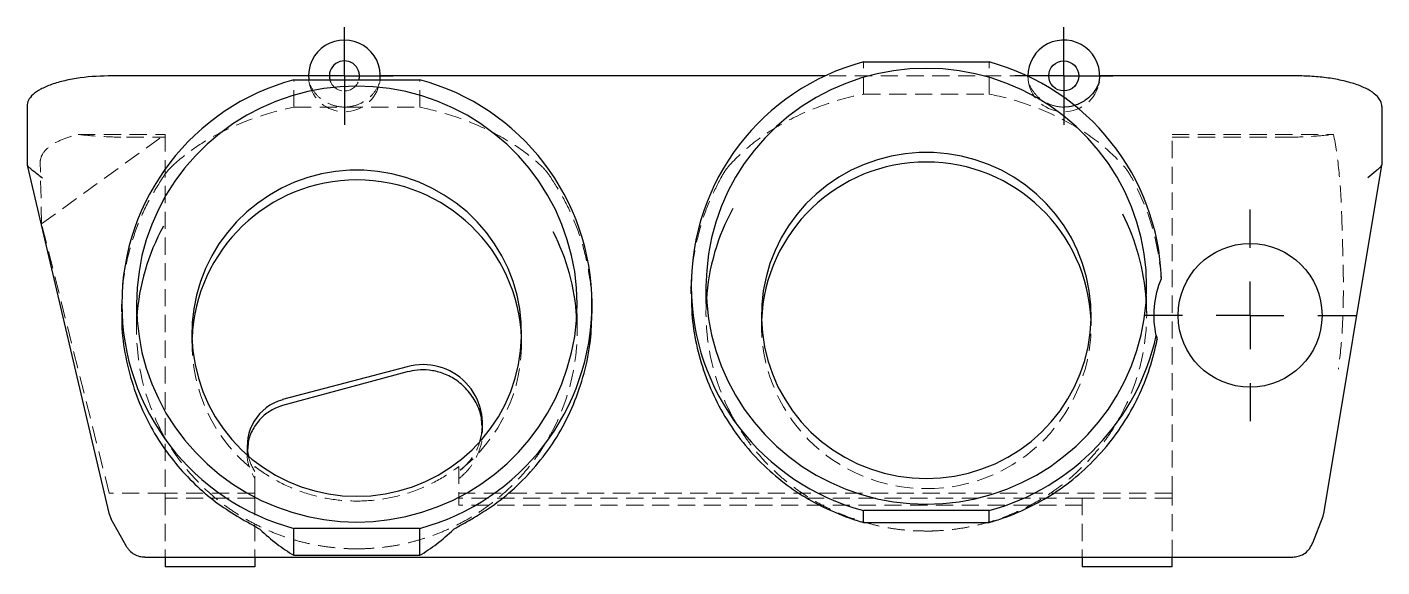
# Model space of a CAD drawing. Header units: millimetres. Extents: x 33 to 242, y 44 to 178.
# Drawn here: x 33 to 133, y 138.5 to 178.4 of the extents above; entities that cross this region are included whole.
import ezdxf

# ---------------------------------------------------------------- set-up
doc = ezdxf.new("R2010")
doc.units = ezdxf.units.MM
doc.linetypes.add('HIDDEN', pattern=[1.905, 1.27, -0.635])
doc.layers.add('10', color=7, linetype='Continuous')

# ---------------------------------------------------------------- blocks, each defined once
blk = doc.blocks.new('SW_CENTERMARKSYMBOL_0')
at = {"layer": '10', "color": 0}
for p, q in [((0, 5), (0, 7.81)), ((0, 0), (0, 2.5)), ((-5, 0), (-7.81, 0)), ((0, 0), (-2.5, 0)), ((0, 0), (0, -2.5)), ((0, 0), (2.5, 0)), ((5, 0), (7.81, 0)), ((0, -5), (0, -7.81))]:
    blk.add_line(p, q, dxfattribs=at)
blk = doc.blocks.new('SW_CENTERMARKSYMBOL_1')
at = {"layer": '10', "color": 0}
for p, q in [((0, 2.5), (0, 3.61)), ((0, 0), (0, 2.5)), ((-2.5, 0), (-3.61, 0)), ((0, 0), (-2.5, 0)), ((0, 0), (0, -2.5)), ((0, 0), (2.5, 0)), ((2.5, 0), (3.61, 0)), ((0, -2.5), (0, -3.61))]:
    blk.add_line(p, q, dxfattribs=at)
blk = doc.blocks.new('SW_CENTERMARKSYMBOL_2')
at = {"layer": '10', "color": 0}
for p, q in [((0, 2.5), (0, 3.61)), ((0, 0), (0, 2.5)), ((-2.5, 0), (-3.61, 0)), ((0, 0), (-2.5, 0)), ((0, 0), (0, -2.5)), ((0, 0), (2.5, 0)), ((2.5, 0), (3.61, 0)), ((0, -2.5), (0, -3.61))]:
    blk.add_line(p, q, dxfattribs=at)

msp = doc.modelspace()

# ---------------------------------------------------------------- linework, layer by layer
at = {"color": 7, "linetype": 'Continuous', "lineweight": 25}
for p, q in [((94.73, 175.84), (104.02, 175.84)), ((53.76, 174.81), (39.27, 174.81)), ((52.69, 174.53), (61.98, 174.53)), ((91.94, 174.81), (59.07, 174.81)), ((106.86, 174.81), (106.8, 174.81)), ((126.66, 174.81), (112.17, 174.81)), ((33, 172.6), (33, 168.24)), ((133, 172.54), (133, 168.23)), ((33, 168.22), (39.03, 142.5)), ((128.75, 142.6), (133, 168.22)), ((82, 159.27), (82, 158.72)), ((39.97, 157.95), (39.97, 157.38)), ((74.7, 157.38), (74.7, 157.95)), ((61.05, 153.32), (51.86, 150.89)), ((61.05, 152.94), (51.86, 150.45)), ((39.03, 142.5), (39.21, 142.07)), ((39.04, 142.5), (39.2, 142.06)), ((39.18, 142.09), (40.28, 140.12)), ((104.02, 142.7), (94.73, 142.7)), ((94.73, 141.81), (94.73, 142.7)), ((104.02, 141.81), (104.02, 142.7)), ((127.89, 140.3), (128.67, 142.28)), ((128.63, 142.19), (128.74, 142.6)), ((128.63, 142.19), (128.66, 142.28)), ((52.69, 139.39), (52.69, 141.38)), ((61.98, 141.38), (52.69, 141.38)), ((61.98, 139.39), (61.98, 141.38)), ((94.73, 141.81), (104.02, 141.81)), ((40.28, 140.12), (40.3, 140.08)), ((127.86, 140.23), (127.89, 140.3)), ((41.68, 139.26), (126.42, 139.26)), ((43.18, 139.26), (43.18, 138.53)), ((49.81, 139.26), (49.81, 138.53)), ((52.69, 139.39), (61.98, 139.39)), ((110.88, 139.26), (110.88, 138.53)), ((117.51, 138.53), (117.51, 139.26)), ((49.81, 138.53), (43.18, 138.53)), ((117.51, 138.53), (110.88, 138.53))]:
    msp.add_line(p, q, dxfattribs=at)
at = {"color": 7, "linetype": 'HIDDEN', "lineweight": 18}
for p, q in [((94.73, 173.47), (94.73, 175.84)), ((104.02, 173.47), (104.02, 175.84)), ((52.69, 172.5), (52.69, 174.53)), ((53.78, 174.53), (53.81, 174.33)), ((59.03, 174.33), (59.06, 174.53)), ((61.98, 172.5), (61.98, 174.53)), ((106.8, 174.81), (91.94, 174.81)), ((106.86, 174.79), (106.91, 174.33)), ((94.73, 173.47), (104.02, 173.47)), ((52.69, 172.5), (61.98, 172.5)), ((34.07, 163.88), (43.18, 170.49)), ((36.76, 170.49), (43.18, 170.49)), ((40.34, 170.28), (43.18, 170.28)), ((43.18, 170.49), (43.18, 143.97)), ((117.51, 143.97), (117.51, 170.49)), ((117.51, 170.49), (129.43, 170.49)), ((117.51, 170.28), (125.91, 170.28)), ((34.07, 163.88), (33.97, 168.44)), ((39.06, 143.97), (34.07, 163.88)), ((83.11, 159.27), (83.11, 157.3)), ((115.63, 157.3), (115.63, 159.27)), ((41.08, 157.95), (41.08, 155.98)), ((73.6, 155.98), (73.6, 157.95)), ((87.2, 157.11), (87.2, 156.37)), ((111.54, 156.37), (111.54, 157.11)), ((45.17, 155.8), (45.17, 155.06)), ((69.5, 155.06), (69.5, 155.8)), ((66.62, 148.62), (66.62, 149.09)), ((49.24, 147.5), (49.24, 147)), ((49.81, 143.97), (49.81, 145.95)), ((64.86, 145.95), (64.86, 143.97)), ((43.18, 143.97), (39.06, 143.97)), ((43.18, 143.62), (43.18, 143.97)), ((49.81, 143.97), (43.18, 143.97)), ((49.81, 143.62), (43.18, 143.62)), ((43.18, 143.62), (43.18, 139.26)), ((49.81, 143.62), (49.81, 143.97)), ((49.81, 143.62), (49.81, 139.26)), ((64.86, 143.97), (64.86, 143.62)), ((117.51, 143.97), (64.86, 143.97)), ((110.88, 143.62), (64.86, 143.62)), ((64.86, 143.09), (64.86, 143.62)), ((110.88, 143.09), (64.86, 143.09)), ((117.51, 143.62), (110.88, 143.62)), ((110.88, 143.62), (110.88, 139.26)), ((117.51, 143.97), (117.51, 143.62)), ((117.51, 139.26), (117.51, 143.62)), ((40.29, 140.09), (40.41, 139.93)), ((41.68, 139.26), (41.68, 139.28))]:
    msp.add_line(p, q, dxfattribs=at)
at = {"color": 7, "linetype": 'Continuous', "lineweight": 25, "flags": 128}
for points in [[(99.37, 143.17), (100.59, 143.21), (101.8, 143.35), (102.99, 143.57), (104.16, 143.88), (105.31, 144.28), (106.43, 144.76), (107.5, 145.32), (108.53, 145.96), (109.51, 146.68), (110.43, 147.46), (111.29, 148.32), (112.09, 149.23), (112.81, 150.2), (113.45, 151.22), (114.02, 152.28), (114.51, 153.39), (114.91, 154.52), (115.23, 155.69), (115.45, 156.87), (115.59, 158.07), (115.63, 159.27), (115.59, 160.47), (115.45, 161.67), (115.23, 162.85), (114.91, 164.01), (114.51, 165.15), (114.02, 166.26), (113.45, 167.32), (112.81, 168.34), (112.09, 169.31), (111.29, 170.22), (110.43, 171.07), (109.51, 171.86), (108.53, 172.57), (107.5, 173.21), (106.43, 173.78), (105.31, 174.26), (104.16, 174.66), (102.99, 174.97), (101.8, 175.19), (100.59, 175.33), (99.37, 175.37), (98.16, 175.33), (96.95, 175.19), (95.75, 174.97), (94.58, 174.66), (93.43, 174.26), (92.32, 173.78), (91.24, 173.21), (90.21, 172.57), (89.23, 171.86), (88.31, 171.07), (87.45, 170.22), (86.66, 169.31), (85.94, 168.34), (85.29, 167.32), (84.72, 166.26), (84.23, 165.15), (83.83, 164.01), (83.52, 162.85), (83.29, 161.67), (83.16, 160.47), (83.11, 159.27), (83.16, 158.07), (83.29, 156.87), (83.52, 155.69), (83.83, 154.52), (84.23, 153.39), (84.72, 152.28), (85.29, 151.22), (85.94, 150.2), (86.66, 149.23), (87.45, 148.32), (88.31, 147.46), (89.23, 146.68), (90.21, 145.96), (91.24, 145.32), (92.32, 144.76), (93.43, 144.28), (94.58, 143.88), (95.75, 143.57), (96.95, 143.35), (98.16, 143.21), (99.37, 143.17)], [(57.34, 141.85), (58.55, 141.9), (59.76, 142.03), (60.95, 142.25), (62.13, 142.57), (63.28, 142.96), (64.39, 143.45), (65.47, 144.01), (66.5, 144.65), (67.47, 145.36), (68.4, 146.15), (69.26, 147), (70.05, 147.91), (70.77, 148.88), (71.42, 149.9), (71.99, 150.97), (72.47, 152.07), (72.87, 153.21), (73.19, 154.37), (73.42, 155.55), (73.55, 156.75), (73.6, 157.95), (73.55, 159.16), (73.42, 160.35), (73.19, 161.54), (72.87, 162.7), (72.47, 163.84), (71.99, 164.94), (71.42, 166.01), (70.77, 167.03), (70.05, 167.99), (69.26, 168.91), (68.4, 169.76), (67.47, 170.54), (66.5, 171.26), (65.47, 171.9), (64.39, 172.46), (63.28, 172.94), (62.13, 173.34), (60.95, 173.65), (59.76, 173.88), (58.55, 174.01), (57.34, 174.06), (56.12, 174.01), (54.91, 173.88), (53.72, 173.65), (52.54, 173.34), (51.4, 172.94), (50.28, 172.46), (49.21, 171.9), (48.18, 171.26), (47.2, 170.54), (46.28, 169.76), (45.42, 168.91), (44.62, 167.99), (43.9, 167.03), (43.25, 166.01), (42.69, 164.94), (42.2, 163.84), (41.8, 162.7), (41.48, 161.54), (41.26, 160.35), (41.12, 159.16), (41.08, 157.95), (41.12, 156.75), (41.26, 155.55), (41.48, 154.37), (41.8, 153.21), (42.2, 152.07), (42.69, 150.97), (43.25, 149.9), (43.9, 148.88), (44.62, 147.91), (45.42, 147), (46.28, 146.15), (47.2, 145.36), (48.18, 144.65), (49.21, 144.01), (50.28, 143.45), (51.4, 142.96), (52.54, 142.57), (53.72, 142.25), (54.91, 142.03), (56.12, 141.9), (57.34, 141.85)], [(99.37, 145.06), (100.42, 145.11), (101.46, 145.24), (102.48, 145.46), (103.48, 145.77), (104.45, 146.16), (105.38, 146.63), (106.27, 147.19), (107.1, 147.81), (107.88, 148.5), (108.6, 149.26), (109.25, 150.07), (109.82, 150.94), (110.32, 151.85), (110.73, 152.8), (111.07, 153.79), (111.31, 154.79), (111.47, 155.82), (111.54, 156.85), (111.51, 157.89), (111.4, 158.92), (111.2, 159.94), (110.91, 160.94), (110.54, 161.9), (110.08, 162.84), (109.54, 163.73), (108.93, 164.57), (108.25, 165.35), (107.5, 166.08), (106.69, 166.74), (105.83, 167.33), (104.92, 167.84), (103.97, 168.27), (102.98, 168.62), (101.97, 168.89), (100.94, 169.06), (99.9, 169.15), (98.85, 169.15), (97.81, 169.06), (96.77, 168.89), (95.76, 168.62), (94.78, 168.27), (93.82, 167.84), (92.91, 167.33), (92.05, 166.74), (91.24, 166.08), (90.49, 165.35), (89.81, 164.57), (89.2, 163.73), (88.66, 162.84), (88.21, 161.9), (87.83, 160.94), (87.54, 159.94), (87.34, 158.92), (87.23, 157.89), (87.21, 156.85), (87.27, 155.82), (87.43, 154.79), (87.68, 153.79), (88.01, 152.8), (88.42, 151.85), (88.92, 150.94), (89.5, 150.07), (90.14, 149.26), (90.86, 148.5), (91.64, 147.81), (92.48, 147.19), (93.36, 146.63), (94.3, 146.16), (95.26, 145.77), (96.26, 145.46), (97.29, 145.24), (98.33, 145.11), (99.37, 145.06)], [(57.34, 143.75), (58.38, 143.79), (59.42, 143.93), (60.44, 144.15), (61.44, 144.46), (62.41, 144.85), (63.34, 145.32), (64.23, 145.87), (65.07, 146.49), (65.85, 147.19), (66.56, 147.94), (67.21, 148.76), (67.79, 149.62), (68.28, 150.54), (68.7, 151.49), (69.03, 152.47), (69.28, 153.48), (69.43, 154.5), (69.5, 155.54), (69.48, 156.58), (69.37, 157.61), (69.17, 158.62), (68.88, 159.62), (68.5, 160.59), (68.04, 161.52), (67.51, 162.41), (66.9, 163.25), (66.21, 164.04), (65.47, 164.76), (64.66, 165.42), (63.79, 166.01), (62.88, 166.52), (61.93, 166.96), (60.95, 167.31), (59.93, 167.57), (58.9, 167.75), (57.86, 167.84), (56.81, 167.84), (55.77, 167.75), (54.74, 167.57), (53.73, 167.31), (52.74, 166.96), (51.79, 166.52), (50.88, 166.01), (50.02, 165.42), (49.21, 164.76), (48.46, 164.04), (47.78, 163.25), (47.16, 162.41), (46.63, 161.52), (46.17, 160.59), (45.8, 159.62), (45.51, 158.62), (45.31, 157.61), (45.19, 156.58), (45.17, 155.54), (45.24, 154.5), (45.4, 153.48), (45.64, 152.47), (45.97, 151.49), (46.39, 150.54), (46.89, 149.62), (47.46, 148.76), (48.11, 147.94), (48.83, 147.19), (49.6, 146.49), (50.44, 145.87), (51.33, 145.32), (52.26, 144.85), (53.23, 144.46), (54.23, 144.15), (55.25, 143.93), (56.29, 143.79), (57.34, 143.75)]]:
    msp.add_lwpolyline(points, dxfattribs=at)
at = {"color": 7, "linetype": 'Continuous', "lineweight": 25}
for centre, radius in [((109.52, 174.81), 1.11), ((123.27, 157.12), 5.31)]:
    msp.add_circle(centre, radius, dxfattribs=at)
for centre, radius, start, end in [((56.42, 174.81), 2.65, 353.7563, 186.2437), ((109.52, 174.81), 2.65, 349.5146, 180.6243), ((56.42, 174.81), 1.11, 344.8695, 195.1305), ((99.18, 159.27), 17.16, 105.0496, 254.9504), ((99.51, 159.21), 17.23, 2.0845, 74.8342), ((57.15, 157.95), 17.16, 105.0496, 254.9504), ((57.53, 157.95), 17.16, 285.0496, 74.9504), ((99.37, 156.28), 12.17, 2.199, 177.801), ((57.34, 154.96), 12.17, 2.1975, 177.8025), ((99.1, 157.29), 15.99, 151.1272, 176.4438), ((99.65, 157.29), 15.98, 3.5506, 27.1793), ((57.06, 155.98), 15.99, 151.1272, 176.4438), ((57.62, 155.98), 15.98, 3.5506, 27.1793), ((99.48, 159.37), 17.28, 285.232, 347.4915), ((62.22, 149.08), 4.4, 342.8383, 105.3317), ((52.75, 147.49), 3.5, 104.5906, 192.6743)]:
    msp.add_arc(centre, radius, start, end, dxfattribs=at)
at = {"color": 7, "linetype": 'HIDDEN', "lineweight": 18}
for centre, radius, start, end in [((56.42, 174.81), 2.65, 190.4854, 349.5146), ((56.42, 174.81), 1.11, 195.1305, 270), ((56.42, 174.81), 1.11, 270, 344.8695), ((109.52, 174.81), 2.65, 190.4854, 349.5146), ((99.08, 157.3), 15.97, 176.47, 206.2578), ((99.66, 157.3), 15.98, 331.2772, 3.5281), ((57.05, 155.99), 15.97, 176.47, 206.2578), ((57.62, 155.99), 15.98, 331.2772, 3.5281), ((99.31, 156.43), 12.11, 178.5225, 270.2804), ((99.44, 156.42), 12.1, 269.6871, 1.5099), ((57.18, 155.07), 12.01, 178.3067, 232.1836), ((57.5, 155.07), 12, 308.513, 1.7132), ((62.25, 149.11), 4.38, 308.5704, 342.413), ((52.73, 147.5), 3.49, 192.8894, 213.3311)]:
    msp.add_arc(centre, radius, start, end, dxfattribs=at)
at = {"color": 7, "linetype": 'Continuous', "lineweight": 25}
for points, knots in [([(39.27, 174.81), (38.5, 174.81), (37.69, 174.77), (36.53, 174.61), (36.15, 174.54), (35.44, 174.38), (35.11, 174.28), (34.51, 174.07), (34.24, 173.95), (33.78, 173.7), (33.59, 173.57), (33.13, 173.16), (33, 172.87), (33, 172.6)], [0, 0, 0, 0, 0.25, 0.25, 0.375, 0.375, 0.5, 0.5, 0.625, 0.625, 0.75, 0.75, 1, 1, 1, 1]), ([(112.13, 174.33), (112.05, 174.17), (111.91, 173.85), (111.58, 173.4), (111.19, 173.05), (110.76, 172.8), (110.48, 172.67), (110.3, 172.62), (110.28, 172.62)], [0, 0, 0, 0, 0.2691464, 0.5210897, 0.740841, 0.8781398, 0.9903267, 1, 1, 1, 1]), ([(133, 172.54), (133, 172.68), (132.97, 172.82), (132.82, 173.11), (132.71, 173.25), (132.41, 173.53), (132.21, 173.67), (131.74, 173.93), (131.47, 174.05), (130.86, 174.27), (130.52, 174.36), (129.8, 174.53), (129.42, 174.6), (128.64, 174.71), (128.24, 174.75), (127.44, 174.8), (127.05, 174.81), (126.66, 174.81)], [0, 0, 0, 0, 0.125, 0.125, 0.25, 0.25, 0.375, 0.375, 0.5, 0.5, 0.625, 0.625, 0.75, 0.75, 0.875, 0.875, 1, 1, 1, 1]), ([(33.08, 168.1), (33.12, 168.07), (33.17, 168.03), (33.31, 167.92), (33.4, 167.85), (33.59, 167.7), (33.7, 167.62), (33.91, 167.44), (34.03, 167.35), (34.13, 167.27)], [0, 0, 0, 0, 0.25, 0.25, 0.5, 0.5, 0.75, 0.75, 1, 1, 1, 1]), ([(132.93, 168.1), (132.89, 168.07), (132.84, 168.03), (132.71, 167.92), (132.63, 167.85), (132.36, 167.62), (132.14, 167.44), (131.95, 167.27)], [0, 0, 0, 0, 0.25, 0.25, 0.5, 0.5, 1, 1, 1, 1]), ([(116.34, 155.62), (116.2, 156.31), (116.15, 157.04), (116.28, 158.48), (116.46, 159.19), (116.73, 159.84)], [0, 0, 0, 0, 0.5, 0.5, 1, 1, 1, 1]), ([(82.03, 158.72), (82.04, 158.22), (82.04, 156.96), (82.36, 154.97), (82.98, 152.77), (83.9, 150.64), (85.1, 148.64), (86.55, 146.82), (88.19, 145.24), (89.95, 143.94), (91.78, 142.89), (93.05, 142.4), (93.68, 142.15)], [0, 0, 0, 0, 0.0696, 0.174327, 0.280015, 0.385746, 0.495554, 0.603412, 0.708438, 0.809897, 0.907219, 1, 1, 1, 1]), ([(40.01, 157.38), (40, 157.08), (39.96, 155.96), (40.24, 154.03), (40.84, 151.73), (41.72, 149.6), (42.8, 147.69), (44.09, 145.97), (45.53, 144.47), (47.06, 143.18), (48.18, 142.49), (48.72, 142.15)], [0, 0, 0, 0, 0.049261, 0.182399, 0.315794, 0.437171, 0.556656, 0.673363, 0.786534, 0.895563, 1, 1, 1, 1]), ([(65.95, 142.15), (66.55, 142.52), (67.76, 143.28), (69.43, 144.73), (70.96, 146.42), (72.3, 148.37), (73.38, 150.52), (74.16, 152.84), (74.63, 155.14), (74.67, 156.67), (74.7, 157.38)], [0, 0, 0, 0, 0.114159, 0.233737, 0.358123, 0.486484, 0.61778, 0.750806, 0.884247, 1, 1, 1, 1]), ([(105.07, 142.15), (106.43, 142.63), (107.78, 143.3), (110.3, 145), (111.47, 146.04), (113.49, 148.39), (114.35, 149.71), (115.67, 152.47), (116.13, 153.91), (116.41, 155.34)], [0, 0, 0, 0, 0.25, 0.25, 0.5, 0.5, 0.75, 0.75, 1, 1, 1, 1]), ([(66.58, 148.92), (66.57, 149.12), (66.55, 149.72), (66.18, 150.67), (65.52, 151.65), (64.64, 152.4), (63.68, 152.88), (62.72, 153.09), (61.84, 153.11), (61.3, 152.99), (61.05, 152.94)], [0, 0, 0, 0, 0.076802, 0.229524, 0.381928, 0.528684, 0.665625, 0.790246, 0.901623, 1, 1, 1, 1]), ([(51.86, 150.45), (51.6, 150.36), (51.04, 150.16), (50.29, 149.6), (49.69, 148.82), (49.33, 148.01), (49.3, 147.48), (49.29, 147.28)], [0, 0, 0, 0, 0.194229, 0.407399, 0.634317, 0.866988, 1, 1, 1, 1]), ([(48.72, 142.15), (49, 141.99), (49.27, 141.84), (49.67, 141.62), (49.81, 141.54), (49.99, 141.44), (50.04, 141.41), (50.14, 141.35), (50.18, 141.32), (50.2, 141.3)], [0, 0, 0, 0, 0.5, 0.5, 0.75, 0.75, 0.875, 0.875, 1, 1, 1, 1]), ([(64.47, 141.3), (64.49, 141.32), (64.53, 141.35), (64.63, 141.41), (64.69, 141.44), (64.87, 141.54), (65, 141.62), (65.26, 141.76), (65.4, 141.84), (65.67, 141.99), (65.81, 142.07), (65.95, 142.15)], [0, 0, 0, 0, 0.125, 0.125, 0.25, 0.25, 0.5, 0.5, 0.75, 0.75, 1, 1, 1, 1]), ([(126.42, 139.26), (126.55, 139.27), (126.84, 139.3), (127.25, 139.48), (127.62, 139.79), (127.78, 140.08), (127.86, 140.23)], [0, 0, 0, 0, 0.215894, 0.460525, 0.72624, 1, 1, 1, 1]), ([(40.41, 139.93), (40.46, 139.87), (40.59, 139.68), (40.9, 139.46), (41.29, 139.29), (41.55, 139.27), (41.69, 139.27)], [0, 0, 0, 0, 0.1503317, 0.4365275, 0.7221813, 1, 1, 1, 1])]:
    msp.add_open_spline(points, degree=3, knots=knots, dxfattribs=at)
at = {"color": 7, "linetype": 'HIDDEN', "lineweight": 18}
for points, knots in [([(56.42, 172.51), (56.16, 172.51), (55.88, 172.55), (55.34, 172.71), (55.08, 172.84), (54.6, 173.17), (54.39, 173.38), (54.04, 173.83), (53.9, 174.08), (53.81, 174.33)], [0, 0, 0, 0, 0.25, 0.25, 0.5, 0.5, 0.75, 0.75, 1, 1, 1, 1]), ([(59.03, 174.33), (58.93, 174.08), (58.8, 173.83), (58.45, 173.38), (58.24, 173.17), (57.76, 172.84), (57.5, 172.71), (56.96, 172.55), (56.68, 172.51), (56.42, 172.51)], [0, 0, 0, 0, 0.25, 0.25, 0.5, 0.5, 0.75, 0.75, 1, 1, 1, 1]), ([(109.52, 172.51), (109.25, 172.51), (108.98, 172.55), (108.44, 172.71), (108.17, 172.84), (107.7, 173.17), (107.48, 173.38), (107.14, 173.83), (107, 174.08), (106.91, 174.33)], [0, 0, 0, 0, 0.25, 0.25, 0.5, 0.5, 0.75, 0.75, 1, 1, 1, 1]), ([(84.75, 168.1), (85.31, 168.73), (85.95, 169.34), (87.4, 170.47), (88.2, 170.99), (89.92, 171.92), (90.84, 172.32), (92.74, 173), (93.73, 173.27), (94.73, 173.47)], [0, 0, 0, 0, 0.25, 0.25, 0.5, 0.5, 0.75, 0.75, 1, 1, 1, 1]), ([(104.02, 173.47), (105.01, 173.27), (106, 173), (107.91, 172.32), (108.83, 171.92), (110.55, 170.99), (111.35, 170.47), (112.79, 169.34), (113.44, 168.73), (113.99, 168.1)], [0, 0, 0, 0, 0.25, 0.25, 0.5, 0.5, 0.75, 0.75, 1, 1, 1, 1]), ([(43.65, 168.1), (44.21, 168.62), (44.83, 169.12), (46.18, 170.03), (46.92, 170.45), (48.46, 171.2), (49.27, 171.53), (50.95, 172.09), (51.82, 172.32), (52.69, 172.5)], [0, 0, 0, 0, 0.25, 0.25, 0.5, 0.5, 0.75, 0.75, 1, 1, 1, 1]), ([(61.98, 172.5), (62.85, 172.32), (63.72, 172.09), (65.4, 171.53), (66.21, 171.2), (67.76, 170.45), (68.49, 170.03), (69.84, 169.12), (70.46, 168.62), (71.02, 168.1)], [0, 0, 0, 0, 0.25, 0.25, 0.5, 0.5, 0.75, 0.75, 1, 1, 1, 1]), ([(110.28, 172.62), (110.17, 172.59), (109.94, 172.53), (109.66, 172.52), (109.52, 172.51)], [0, 0, 0, 0, 0.514516, 1, 1, 1, 1]), ([(33.97, 168.44), (33.97, 168.64), (34.03, 168.85), (34.27, 169.25), (34.45, 169.44), (34.94, 169.8), (35.25, 169.97), (35.95, 170.26), (36.34, 170.39), (36.76, 170.49)], [0, 0, 0, 0, 0.25, 0.25, 0.5, 0.5, 0.75, 0.75, 1, 1, 1, 1]), ([(36.76, 170.49), (37.3, 170.43), (37.89, 170.37), (39.1, 170.3), (39.73, 170.28), (40.34, 170.28)], [0, 0, 0, 0, 0.5, 0.5, 1, 1, 1, 1]), ([(125.91, 170.28), (126.51, 170.28), (127.13, 170.3), (128.32, 170.37), (128.9, 170.43), (129.43, 170.49)], [0, 0, 0, 0, 0.5, 0.5, 1, 1, 1, 1]), ([(129.43, 170.49), (129.59, 169.71), (129.72, 168.82), (129.92, 166.87), (129.99, 165.8), (130.03, 164.66)], [0, 0, 0, 0, 0.5, 0.5, 1, 1, 1, 1]), ([(43.65, 168.1), (43.58, 168.03), (43.47, 167.91), (43.24, 167.62), (43.11, 167.45), (42.99, 167.27)], [0, 0, 0, 0, 0.5, 0.5, 1, 1, 1, 1]), ([(71.68, 167.27), (71.62, 167.36), (71.56, 167.44), (71.44, 167.61), (71.38, 167.69), (71.26, 167.84), (71.2, 167.9), (71.1, 168.02), (71.06, 168.07), (71.02, 168.1)], [0, 0, 0, 0, 0.25, 0.25, 0.5, 0.5, 0.75, 0.75, 1, 1, 1, 1]), ([(84.75, 168.1), (84.69, 168.03), (84.6, 167.91), (84.41, 167.62), (84.31, 167.45), (84.21, 167.27)], [0, 0, 0, 0, 0.5, 0.5, 1, 1, 1, 1]), ([(114.54, 167.27), (114.49, 167.36), (114.44, 167.44), (114.34, 167.61), (114.29, 167.69), (114.19, 167.84), (114.14, 167.91), (114.06, 168.02), (114.02, 168.07), (113.99, 168.1)], [0, 0, 0, 0, 0.25, 0.25, 0.5, 0.5, 0.75, 0.75, 1, 1, 1, 1]), ([(42.99, 167.27), (42.62, 166.67), (41.86, 165.45), (40.98, 163.42), (40.34, 161.22), (40, 159.18), (40, 157.89), (40.01, 157.38)], [0, 0, 0, 0, 0.200929, 0.411358, 0.630149, 0.855772, 1, 1, 1, 1]), ([(74.7, 157.38), (74.7, 157.42), (74.75, 158.18), (74.58, 159.67), (74.2, 161.79), (73.55, 163.77), (72.72, 165.61), (72.02, 166.73), (71.68, 167.27)], [0, 0, 0, 0, 0.0101649, 0.2200609, 0.4252397, 0.6243213, 0.8161878, 1, 1, 1, 1]), ([(84.21, 167.27), (83.91, 166.7), (83.32, 165.53), (82.65, 163.62), (82.2, 161.58), (81.99, 159.92), (82.03, 158.96), (82.03, 158.72)], [0, 0, 0, 0, 0.215683, 0.441468, 0.676445, 0.91935, 1, 1, 1, 1]), ([(116.71, 159.78), (116.63, 161.08), (116.41, 162.39), (115.67, 164.91), (115.16, 166.13), (114.54, 167.27)], [0, 0, 0, 0, 0.5, 0.5, 1, 1, 1, 1]), ([(130.03, 164.66), (130.06, 163.66), (130.09, 162.67), (130.15, 160.71), (130.16, 159.74), (130.15, 157.83), (130.12, 156.88), (130.01, 155), (129.91, 154.07), (129.79, 153.14)], [0, 0, 0, 0, 0.25, 0.25, 0.5, 0.5, 0.75, 0.75, 1, 1, 1, 1]), ([(84.77, 150.23), (84.79, 150.17), (84.98, 149.76), (85.39, 149.05), (86.01, 148.09), (86.7, 147.18), (87.45, 146.32), (88.25, 145.52), (89.12, 144.77), (90.03, 144.09), (90.99, 143.47), (92, 142.92), (93.03, 142.44), (94.11, 142.04), (95.2, 141.71), (96.32, 141.45), (97.45, 141.28), (98.47, 141.19), (99.11, 141.19), (99.37, 141.18)], [0, 0, 0, 0, 0.01101, 0.074055, 0.137103, 0.200156, 0.263213, 0.326275, 0.389342, 0.452414, 0.515491, 0.578572, 0.641658, 0.704748, 0.767842, 0.830939, 0.894039, 0.957142, 1, 1, 1, 1]), ([(99.37, 141.18), (99.58, 141.18), (100.17, 141.19), (101.14, 141.27), (102.28, 141.43), (103.4, 141.67), (104.5, 141.99), (105.57, 142.38), (106.61, 142.85), (107.62, 143.39), (108.59, 144), (109.51, 144.68), (110.38, 145.42), (111.2, 146.22), (111.95, 147.07), (112.65, 147.97), (113.22, 148.82), (113.53, 149.38), (113.66, 149.62)], [0, 0, 0, 0, 0.035965, 0.101569, 0.167182, 0.232795, 0.298406, 0.364016, 0.429623, 0.495227, 0.560827, 0.626423, 0.692015, 0.757602, 0.823184, 0.888761, 0.954332, 1, 1, 1, 1]), ([(42.73, 148.91), (42.76, 148.85), (42.94, 148.45), (43.36, 147.73), (43.97, 146.78), (44.66, 145.87), (45.41, 145.01), (46.22, 144.2), (47.08, 143.46), (48, 142.77), (48.96, 142.16), (49.96, 141.61), (51, 141.13), (52.07, 140.72), (53.17, 140.39), (54.28, 140.14), (55.42, 139.97), (56.44, 139.88), (57.08, 139.87), (57.34, 139.87)], [0, 0, 0, 0, 0.01101, 0.074055, 0.137103, 0.200156, 0.263213, 0.326275, 0.389342, 0.452414, 0.515491, 0.578572, 0.641658, 0.704748, 0.767842, 0.830939, 0.894039, 0.957142, 1, 1, 1, 1]), ([(57.34, 139.87), (57.55, 139.87), (58.14, 139.88), (59.11, 139.95), (60.24, 140.11), (61.36, 140.36), (62.46, 140.67), (63.53, 141.07), (64.58, 141.54), (65.59, 142.08), (66.55, 142.69), (67.47, 143.37), (68.34, 144.1), (69.16, 144.9), (69.92, 145.75), (70.61, 146.66), (71.18, 147.51), (71.49, 148.07), (71.62, 148.3)], [0, 0, 0, 0, 0.035965, 0.101569, 0.167182, 0.232795, 0.298406, 0.364016, 0.429623, 0.495227, 0.560827, 0.626423, 0.692015, 0.757602, 0.823184, 0.888761, 0.954332, 1, 1, 1, 1]), ([(64.98, 145.14), (65.17, 145.32), (65.58, 145.69), (66.08, 146.42), (66.47, 147.32), (66.66, 148.19), (66.6, 148.73), (66.58, 148.92)], [0, 0, 0, 0, 0.181217, 0.386808, 0.617137, 0.870192, 1, 1, 1, 1]), ([(49.29, 147.28), (49.27, 147.13), (49.2, 146.65), (49.38, 145.86), (49.67, 145.31), (49.81, 145.05)], [0, 0, 0, 0, 0.198266, 0.618222, 1, 1, 1, 1]), ([(49.81, 145.95), (50.34, 145.55), (50.9, 145.18), (52.09, 144.54), (52.71, 144.27), (54, 143.84), (54.66, 143.67), (56, 143.45), (56.67, 143.4), (57.34, 143.4)], [0, 0, 0, 0, 0.25, 0.25, 0.5, 0.5, 0.75, 0.75, 1, 1, 1, 1]), ([(57.34, 143.4), (58, 143.4), (58.67, 143.45), (60.01, 143.67), (60.67, 143.84), (61.96, 144.27), (62.59, 144.54), (63.77, 145.18), (64.34, 145.55), (64.86, 145.95)], [0, 0, 0, 0, 0.25, 0.25, 0.5, 0.5, 0.75, 0.75, 1, 1, 1, 1])]:
    msp.add_open_spline(points, degree=3, knots=knots, dxfattribs=at)
at = {"color": 7, "linetype": 'Continuous', "lineweight": 25}
for points in [[(33, 168.24), (33, 168.19), (33.03, 168.14), (33.08, 168.1)], [(132.93, 168.1), (132.97, 168.14), (133, 168.19), (133, 168.23)], [(116.34, 155.62), (116.37, 155.52), (116.39, 155.43), (116.41, 155.34)], [(93.68, 142.15), (94.03, 142.03), (94.37, 141.92), (94.73, 141.81)], [(104.02, 141.81), (104.37, 141.92), (104.72, 142.03), (105.07, 142.15)], [(50.2, 141.3), (51.01, 140.53), (51.84, 139.89), (52.69, 139.39)], [(61.98, 139.39), (62.83, 139.89), (63.67, 140.53), (64.47, 141.3)]]:
    msp.add_open_spline(points, degree=3, dxfattribs=at)
at = {"color": 7, "linetype": 'HIDDEN', "lineweight": 18}
msp.add_open_spline([(64.86, 145.05), (64.9, 145.08), (64.94, 145.11), (64.98, 145.14)], degree=3, dxfattribs=at)

# ---------------------------------------------------------------- block references
at = {"layer": '10'}
for name, p in [('SW_CENTERMARKSYMBOL_1', (56.42, 174.81)), ('SW_CENTERMARKSYMBOL_2', (109.52, 174.81)), ('SW_CENTERMARKSYMBOL_0', (123.27, 157.12))]:
    msp.add_blockref(name, p, dxfattribs=at)

doc.saveas('drawing.dxf')
